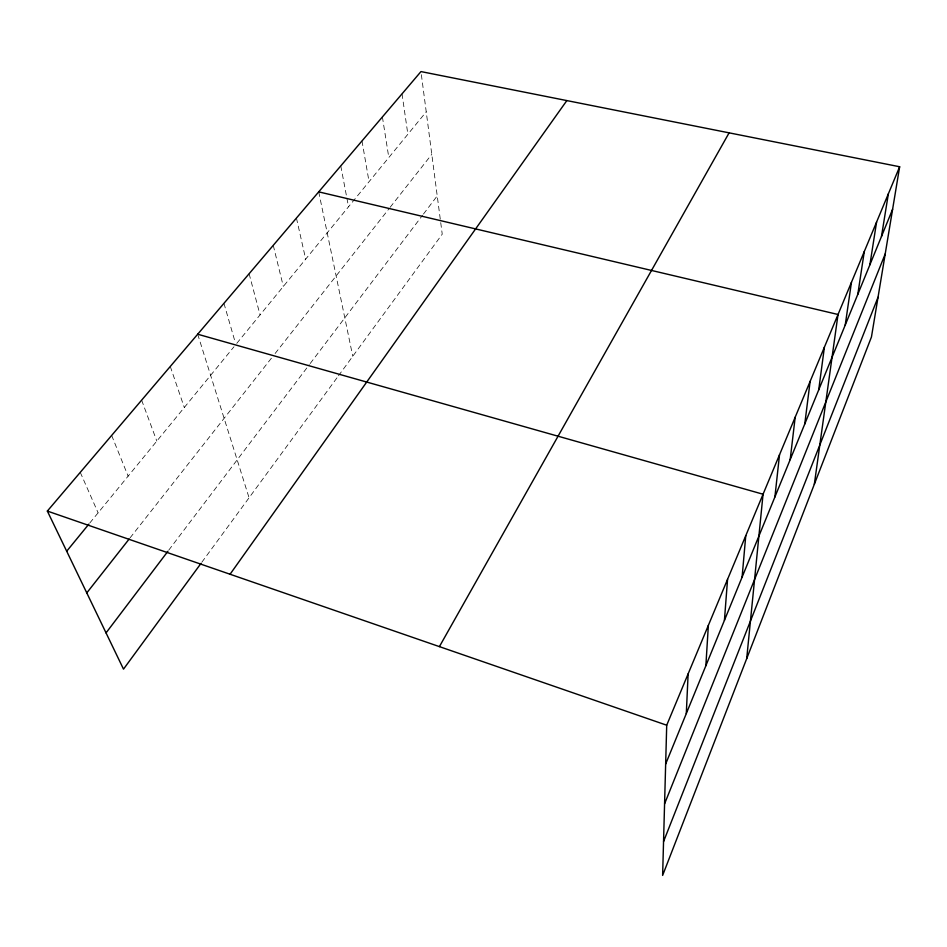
<?xml version="1.0" encoding="UTF-8"?>
<svg xmlns="http://www.w3.org/2000/svg" width="947" height="947" viewBox="0 0 947 947"><rect width="100%" height="100%" fill="white"/><g stroke="black" fill="none" stroke-linecap="round" stroke-linejoin="round"><path stroke-width="0.71" stroke-dasharray="4.74 3.55" d="M201.841 562.234L337.688 376.859M338.517 375.722L442.237 234.181L420.965 71.581M168.755 550.148L309.326 364.666M310.19 363.53L422.599 215.194M423.463 214.058L437.23 195.887M130.082 537.86L271.54 358.037M275.115 353.491L389.229 208.447M390.14 207.298L431.796 154.337M89.799 522.993L233.98 346.78M236.774 343.359L426.233 111.817M80.27 472.364L98.109 512.824M111.651 435.431L128.129 476.152M141.636 400.167L156.823 441.077M170.282 366.465L184.298 407.506M197.698 334.22L249.073 497.779M223.942 303.348L235.022 341.654M249.108 273.742L260.058 314.901M273.257 245.344L283.331 286.468M296.435 218.07L305.692 259.135M318.713 191.862L352.758 356.285M340.778 165.914L346.661 196.917M346.922 198.325L348.532 206.777M361.991 140.961L369.046 181.694M382.399 116.955L388.815 157.545M402.037 93.848L407.861 134.261"/><path stroke-width="1.42" d="M899.65 166.755L666.712 725.213L662.628 875.419L871.453 336.978L899.65 166.755L420.965 71.581L47.35 511.072L123.501 669.138L200.977 563.418M686.303 713.564L688.126 673.897M705.858 665.741L708.368 625.34M724.431 620.344L727.556 579.339M742.093 577.185L745.763 535.694M746.698 658.65L763.057 494.227L197.698 334.22M774.906 496.974L779.511 454.773M790.177 459.638L795.184 417.201M804.772 423.984L810.135 381.381M818.717 389.892L824.399 347.17M814.337 484.26L838.024 314.487L318.713 191.862M845.221 325.093L851.46 282.301M857.816 294.292L864.291 251.523M869.902 264.769L876.579 222.06M881.491 236.442L888.357 193.827M663.551 841.575L878.035 297.251M664.581 803.825L885.22 253.903M665.658 764.016L892.607 209.251M439.408 646.623L729.107 132.84M230.062 574.249L566.851 100.583M106.04 632.904L167.891 551.296M86.781 592.905L129.183 538.997M66.692 551.225L88.876 524.117M47.35 511.072L666.712 725.213"/></g></svg>
